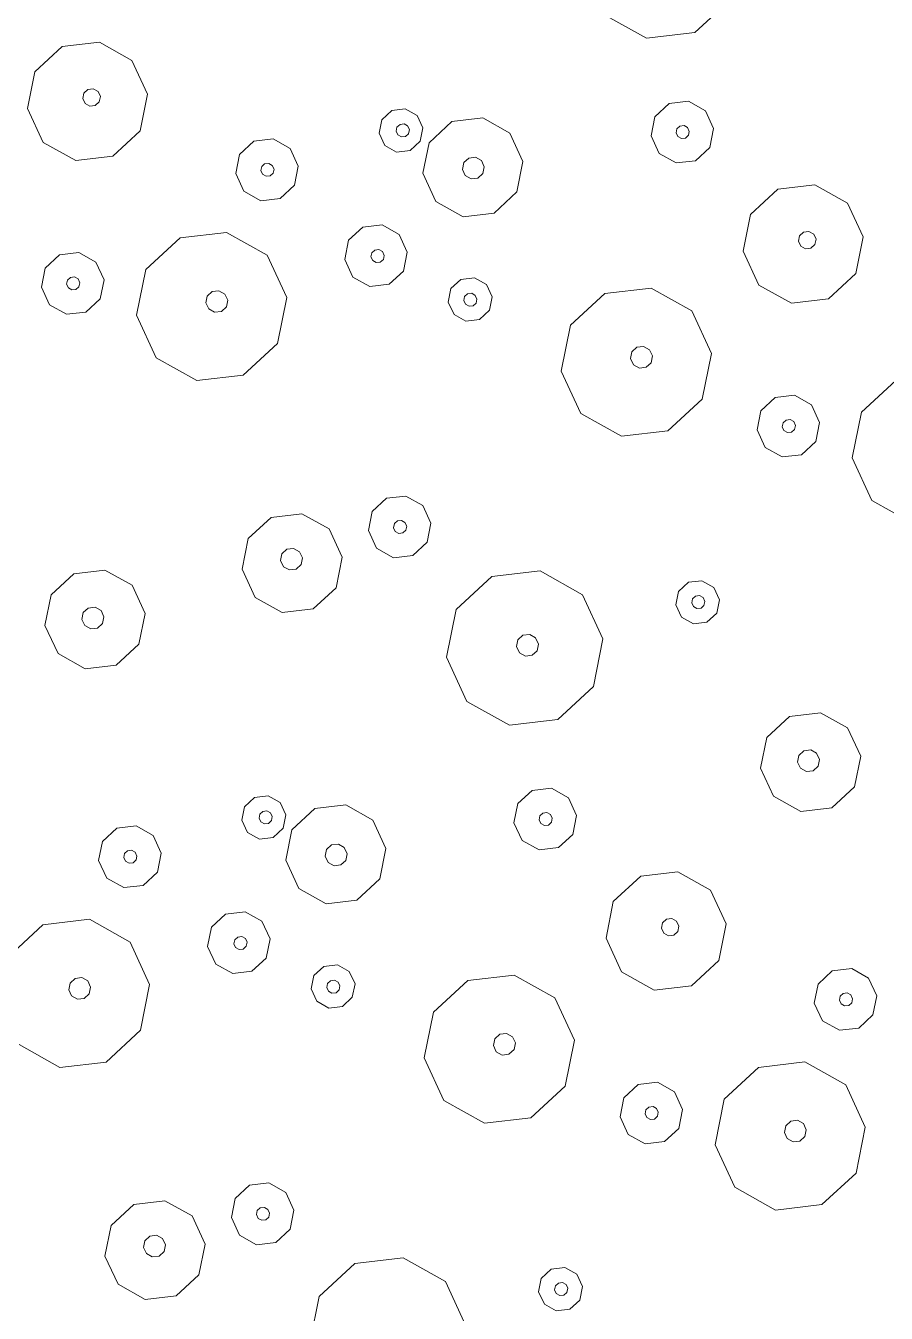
# Model space of a CAD drawing. Header units: metres. Extents: x -2858 to 512, y -1995 to 1252.
# Drawn here: x -478.548 to -476.362, y -196.912 to -193.639 of the extents above; entities that cross this region are included whole.
import ezdxf

# ---------------------------------------------------------------- set-up
doc = ezdxf.new("R2010")
doc.units = ezdxf.units.M
doc.layers.add('Calque commun', color=7, linetype='Continuous')

# ---------------------------------------------------------------- blocks, each defined once
blk = doc.blocks.new('pattern')
at = {"layer": 'Calque commun', "color": 54, "linetype": 'Continuous', "lineweight": 9}
for p, q in [((111.6758, 102.8778), (111.778, 102.9382)), ((111.778, 102.9382), (111.8961, 102.9269)), ((111.8961, 102.9269), (111.985, 102.8484)), ((111.6286, 102.769), (111.6758, 102.8778)), ((111.985, 102.8484), (112.0108, 102.7326)), ((111.6544, 102.6531), (111.6286, 102.769)), ((111.7738, 102.7548), (111.7807, 102.7706)), ((111.7807, 102.7706), (111.7956, 102.7794)), ((111.7956, 102.7794), (111.8129, 102.7778)), ((111.8129, 102.7778), (111.8258, 102.7663)), ((111.8258, 102.7663), (111.8296, 102.7495)), ((111.7776, 102.7379), (111.7738, 102.7548)), ((111.7906, 102.7264), (111.7776, 102.7379)), ((111.8078, 102.7248), (111.7906, 102.7264)), ((111.8227, 102.7336), (111.8078, 102.7248)), ((111.8296, 102.7495), (111.8227, 102.7336)), ((112.0108, 102.7326), (111.9636, 102.6237)), ((111.4073, 102.6768), (111.4499, 102.7019)), ((111.4499, 102.7019), (111.4991, 102.6972)), ((111.4991, 102.6972), (111.5362, 102.6645)), ((111.3876, 102.6314), (111.4073, 102.6768)), ((111.5362, 102.6645), (111.5469, 102.6162)), ((111.3984, 102.5832), (111.3876, 102.6314)), ((111.4498, 102.6263), (111.454, 102.6358)), ((111.4521, 102.6162), (111.4498, 102.6263)), ((111.454, 102.6358), (111.4629, 102.6411)), ((111.4629, 102.6411), (111.4732, 102.6401)), ((111.4732, 102.6401), (111.481, 102.6332)), ((111.481, 102.6332), (111.4833, 102.6231)), ((111.7433, 102.5746), (111.6544, 102.6531)), ((112.457, 102.6129), (112.4868, 102.6305)), ((112.4868, 102.6305), (112.5213, 102.6272)), ((112.5213, 102.6272), (112.5472, 102.6043)), ((111.4599, 102.6093), (111.4521, 102.6162)), ((111.4702, 102.6083), (111.4599, 102.6093)), ((111.4792, 102.6136), (111.4702, 102.6083)), ((111.4833, 102.6231), (111.4792, 102.6136)), ((111.5469, 102.6162), (111.5273, 102.5709)), ((111.9636, 102.6237), (111.8614, 102.5634)), ((112.4432, 102.5811), (112.457, 102.6129)), ((112.5472, 102.6043), (112.5547, 102.5705)), ((111.4355, 102.5504), (111.3984, 102.5832)), ((111.5273, 102.5709), (111.4847, 102.5457)), ((111.8614, 102.5634), (111.7433, 102.5746)), ((112.4508, 102.5473), (112.4432, 102.5811)), ((112.481, 102.5783), (112.4851, 102.5878)), ((112.4833, 102.5681), (112.481, 102.5783)), ((112.4911, 102.5613), (112.4833, 102.5681)), ((112.4851, 102.5878), (112.4941, 102.5931)), ((112.5014, 102.5603), (112.4911, 102.5613)), ((112.4941, 102.5931), (112.5044, 102.5921)), ((112.5103, 102.5656), (112.5014, 102.5603)), ((112.5044, 102.5921), (112.5122, 102.5852)), ((112.5145, 102.5751), (112.5103, 102.5656)), ((112.5122, 102.5852), (112.5145, 102.5751)), ((112.5547, 102.5705), (112.541, 102.5387)), ((111.4847, 102.5457), (111.4355, 102.5504)), ((112.4767, 102.5244), (112.4508, 102.5473)), ((112.541, 102.5387), (112.5112, 102.5212)), ((111.932, 102.4565), (111.9516, 102.5018)), ((111.9516, 102.5018), (111.9942, 102.527)), ((111.9942, 102.527), (112.0434, 102.5223)), ((112.0434, 102.5223), (112.0805, 102.4895)), ((112.5112, 102.5212), (112.4767, 102.5244)), ((111.9983, 102.4609), (112.0072, 102.4661)), ((112.0072, 102.4661), (112.0176, 102.4651)), ((112.0176, 102.4651), (112.0253, 102.4583)), ((112.0805, 102.4895), (112.0912, 102.4413)), ((111.9427, 102.4082), (111.932, 102.4565)), ((111.9941, 102.4513), (111.9983, 102.4609)), ((111.9964, 102.4412), (111.9941, 102.4513)), ((112.0042, 102.4343), (111.9964, 102.4412)), ((112.0145, 102.4333), (112.0042, 102.4343)), ((112.0235, 102.4386), (112.0145, 102.4333)), ((112.0276, 102.4481), (112.0235, 102.4386)), ((112.0253, 102.4583), (112.0276, 102.4481)), ((112.0912, 102.4413), (112.0716, 102.3959)), ((112.6795, 102.3451), (112.7287, 102.4585)), ((111.9798, 102.3755), (111.9427, 102.4082)), ((112.029, 102.3708), (111.9798, 102.3755)), ((112.0716, 102.3959), (112.029, 102.3708)), ((112.7064, 102.2245), (112.6795, 102.3451)), ((111.5267, 102.2698), (111.6084, 102.3181)), ((111.6084, 102.3181), (111.7029, 102.3091)), ((111.7029, 102.3091), (111.7741, 102.2463)), ((110.9811, 102.2402), (111.0492, 102.2804)), ((111.0492, 102.2804), (111.1279, 102.2729)), ((111.1279, 102.2729), (111.1872, 102.2206)), ((111.4889, 102.1827), (111.5267, 102.2698)), ((110.9496, 102.1676), (110.9811, 102.2402)), ((111.7741, 102.2463), (111.7947, 102.1536)), ((112.0042, 102.1799), (112.1064, 102.2402)), ((112.1064, 102.2402), (112.2245, 102.229)), ((111.1872, 102.2206), (111.2044, 102.1433)), ((112.2245, 102.229), (112.3135, 102.1504)), ((112.7991, 102.1427), (112.7064, 102.2245)), ((111.0569, 102.1677), (111.0718, 102.1765)), ((111.0718, 102.1765), (111.089, 102.1748)), ((111.089, 102.1748), (111.102, 102.1634)), ((111.5096, 102.0901), (111.4889, 102.1827)), ((111.6051, 102.1714), (111.6107, 102.1841)), ((111.6082, 102.1579), (111.6051, 102.1714)), ((111.6107, 102.1841), (111.6226, 102.1911)), ((111.6226, 102.1911), (111.6364, 102.1898)), ((111.6364, 102.1898), (111.6467, 102.1806)), ((111.6467, 102.1806), (111.6497, 102.1671)), ((111.957, 102.071), (112.0042, 102.1799)), ((113.0286, 102.1938), (112.9221, 102.131)), ((110.9668, 102.0904), (110.9496, 102.1676)), ((111.05, 102.1518), (111.0569, 102.1677)), ((111.0538, 102.1349), (111.05, 102.1518)), ((111.1058, 102.1465), (111.0989, 102.1306)), ((111.102, 102.1634), (111.1058, 102.1465)), ((111.2044, 102.1433), (111.173, 102.0708)), ((111.6185, 102.1487), (111.6082, 102.1579)), ((111.6323, 102.1474), (111.6185, 102.1487)), ((111.6442, 102.1544), (111.6323, 102.1474)), ((111.6497, 102.1671), (111.6442, 102.1544)), ((111.7947, 102.1536), (111.757, 102.0665)), ((112.3135, 102.1504), (112.3393, 102.0346)), ((112.9221, 102.131), (112.7991, 102.1427)), ((111.0667, 102.1234), (111.0538, 102.1349)), ((111.084, 102.1218), (111.0667, 102.1234)), ((111.0989, 102.1306), (111.084, 102.1218)), ((111.0261, 102.0381), (110.9668, 102.0904)), ((111.173, 102.0708), (111.1048, 102.0305)), ((111.5807, 102.0272), (111.5096, 102.0901)), ((111.9828, 101.9552), (111.957, 102.071)), ((112.1023, 102.0568), (112.1092, 102.0727)), ((112.1092, 102.0727), (112.1241, 102.0815)), ((112.1241, 102.0815), (112.1413, 102.0798)), ((112.1413, 102.0798), (112.1543, 102.0684)), ((111.1048, 102.0305), (111.0261, 102.0381)), ((111.757, 102.0665), (111.6752, 102.0182)), ((112.1061, 102.0399), (112.1023, 102.0568)), ((112.119, 102.0285), (112.1061, 102.0399)), ((112.1581, 102.0515), (112.1512, 102.0356)), ((112.1543, 102.0684), (112.1581, 102.0515)), ((111.6752, 102.0182), (111.5807, 102.0272)), ((112.1363, 102.0268), (112.119, 102.0285)), ((112.1512, 102.0356), (112.1363, 102.0268)), ((112.3393, 102.0346), (112.2921, 101.9257)), ((110.4519, 101.9432), (110.4777, 101.8274)), ((112.0718, 101.8767), (111.9828, 101.9552)), ((112.8011, 101.937), (112.8437, 101.9621)), ((112.8437, 101.9621), (112.8929, 101.9574)), ((112.8929, 101.9574), (112.93, 101.9247)), ((112.2921, 101.9257), (112.1899, 101.8654)), ((112.7814, 101.8916), (112.8011, 101.937)), ((112.93, 101.9247), (112.9407, 101.8764)), ((112.1899, 101.8654), (112.0718, 101.8767)), ((112.7922, 101.8434), (112.7814, 101.8916)), ((112.8436, 101.8865), (112.8478, 101.896)), ((112.8459, 101.8764), (112.8436, 101.8865)), ((112.8537, 101.8695), (112.8459, 101.8764)), ((112.8478, 101.896), (112.8567, 101.9013)), ((112.8567, 101.9013), (112.867, 101.9003)), ((112.8729, 101.8738), (112.864, 101.8685)), ((112.867, 101.9003), (112.8748, 101.8934)), ((112.8771, 101.8833), (112.8729, 101.8738)), ((112.8748, 101.8934), (112.8771, 101.8833)), ((112.9407, 101.8764), (112.921, 101.8311)), ((112.8292, 101.8106), (112.7922, 101.8434)), ((112.864, 101.8685), (112.8537, 101.8695)), ((113.0162, 101.8266), (113.0843, 101.8668)), ((113.0843, 101.8668), (113.163, 101.8593)), ((113.163, 101.8593), (113.2223, 101.807)), ((110.4777, 101.8274), (110.4305, 101.7185)), ((111.5746, 101.8025), (111.6171, 101.8277)), ((111.6171, 101.8277), (111.6664, 101.823)), ((111.6664, 101.823), (111.7034, 101.7903)), ((112.8785, 101.8059), (112.8292, 101.8106)), ((112.921, 101.8311), (112.8785, 101.8059)), ((112.9847, 101.754), (113.0162, 101.8266)), ((111.5549, 101.7572), (111.5746, 101.8025)), ((111.7034, 101.7903), (111.7142, 101.742)), ((113.2223, 101.807), (113.2395, 101.7298)), ((111.5657, 101.7089), (111.5549, 101.7572)), ((111.6171, 101.752), (111.6212, 101.7616)), ((111.6194, 101.7419), (111.6171, 101.752)), ((111.6212, 101.7616), (111.6302, 101.7668)), ((111.6302, 101.7668), (111.6405, 101.7659)), ((111.6405, 101.7659), (111.6483, 101.759)), ((111.6505, 101.7489), (111.6464, 101.7393)), ((111.6483, 101.759), (111.6505, 101.7489)), ((113.0019, 101.6768), (112.9847, 101.754)), ((113.0777, 101.7367), (113.0846, 101.7525)), ((113.0846, 101.7525), (113.0995, 101.7613)), ((113.0995, 101.7613), (113.1167, 101.7597)), ((113.1167, 101.7597), (113.1297, 101.7482)), ((113.1297, 101.7482), (113.1334, 101.7314)), ((110.4305, 101.7185), (110.3283, 101.6582)), ((110.9238, 101.7077), (110.9536, 101.7253)), ((110.9536, 101.7253), (110.9881, 101.722)), ((110.9881, 101.722), (111.014, 101.6991)), ((111.6271, 101.735), (111.6194, 101.7419)), ((111.6375, 101.7341), (111.6271, 101.735)), ((111.6464, 101.7393), (111.6375, 101.7341)), ((111.7142, 101.742), (111.6945, 101.6966)), ((113.0814, 101.7198), (113.0777, 101.7367)), ((113.0944, 101.7083), (113.0814, 101.7198)), ((113.1265, 101.7155), (113.1116, 101.7067)), ((113.1334, 101.7314), (113.1265, 101.7155)), ((113.2395, 101.7298), (113.2081, 101.6572)), ((110.9101, 101.6759), (110.9238, 101.7077)), ((110.9478, 101.6731), (110.952, 101.6826)), ((110.952, 101.6826), (110.9609, 101.6879)), ((110.9609, 101.6879), (110.9712, 101.6869)), ((110.9712, 101.6869), (110.979, 101.68)), ((110.979, 101.68), (110.9813, 101.6699)), ((111.014, 101.6991), (111.0216, 101.6653)), ((111.6027, 101.6762), (111.5657, 101.7089)), ((111.6945, 101.6966), (111.6519, 101.6715)), ((112.2689, 101.669), (112.2987, 101.6865)), ((112.2987, 101.6865), (112.3331, 101.6833)), ((112.3331, 101.6833), (112.3591, 101.6604)), ((113.1116, 101.7067), (113.0944, 101.7083)), ((110.3283, 101.6582), (110.2101, 101.6694)), ((110.9176, 101.6422), (110.9101, 101.6759)), ((110.9501, 101.6629), (110.9478, 101.6731)), ((110.9579, 101.6561), (110.9501, 101.6629)), ((110.9682, 101.6551), (110.9579, 101.6561)), ((110.9771, 101.6604), (110.9682, 101.6551)), ((110.9813, 101.6699), (110.9771, 101.6604)), ((111.0216, 101.6653), (111.0078, 101.6336)), ((111.6519, 101.6715), (111.6027, 101.6762)), ((112.2551, 101.6372), (112.2689, 101.669)), ((112.2987, 101.644), (112.3076, 101.6493)), ((112.3076, 101.6493), (112.318, 101.6483)), ((112.318, 101.6483), (112.3258, 101.6414)), ((112.3591, 101.6604), (112.3666, 101.6266)), ((113.0612, 101.6245), (113.0019, 101.6768)), ((113.2081, 101.6572), (113.1399, 101.617)), ((110.4184, 101.5966), (110.461, 101.6218)), ((110.461, 101.6218), (110.5102, 101.6171)), ((110.5102, 101.6171), (110.5473, 101.5843)), ((110.9435, 101.6192), (110.9176, 101.6422)), ((110.978, 101.616), (110.9435, 101.6192)), ((111.0078, 101.6336), (110.978, 101.616)), ((111.1955, 101.5533), (111.302, 101.6162)), ((111.302, 101.6162), (111.425, 101.6045)), ((112.2626, 101.6034), (112.2551, 101.6372)), ((112.2946, 101.6345), (112.2987, 101.644)), ((112.2968, 101.6243), (112.2946, 101.6345)), ((112.3046, 101.6174), (112.2968, 101.6243)), ((112.3149, 101.6165), (112.3046, 101.6174)), ((112.3239, 101.6217), (112.3149, 101.6165)), ((112.328, 101.6313), (112.3239, 101.6217)), ((112.3258, 101.6414), (112.328, 101.6313)), ((112.3666, 101.6266), (112.3528, 101.5948)), ((113.1399, 101.617), (113.0612, 101.6245)), ((110.3988, 101.5513), (110.4184, 101.5966)), ((110.5473, 101.5843), (110.5581, 101.5361)), ((111.425, 101.6045), (111.5177, 101.5227)), ((112.2886, 101.5805), (112.2626, 101.6034)), ((112.323, 101.5772), (112.2886, 101.5805)), ((112.3528, 101.5948), (112.323, 101.5772)), ((110.4095, 101.503), (110.3988, 101.5513)), ((110.461, 101.5461), (110.4651, 101.5557)), ((110.4632, 101.536), (110.461, 101.5461)), ((110.4651, 101.5557), (110.4741, 101.5609)), ((110.4741, 101.5609), (110.4844, 101.56)), ((110.4844, 101.56), (110.4922, 101.5531)), ((110.4922, 101.5531), (110.4944, 101.543)), ((111.1464, 101.4399), (111.1955, 101.5533)), ((110.471, 101.5291), (110.4632, 101.536)), ((110.4814, 101.5281), (110.471, 101.5291)), ((110.4903, 101.5334), (110.4814, 101.5281)), ((110.4944, 101.543), (110.4903, 101.5334)), ((110.5581, 101.5361), (110.5384, 101.4907)), ((111.5177, 101.5227), (111.5446, 101.402)), ((111.9602, 101.4979), (112.0283, 101.5381)), ((112.0283, 101.5381), (112.107, 101.5306)), ((112.107, 101.5306), (112.1663, 101.4783)), ((110.4466, 101.4703), (110.4095, 101.503)), ((110.5384, 101.4907), (110.4958, 101.4656)), ((111.9287, 101.4253), (111.9602, 101.4979)), ((110.4958, 101.4656), (110.4466, 101.4703)), ((111.3145, 101.4401), (111.3294, 101.4489)), ((111.3294, 101.4489), (111.3466, 101.4472)), ((112.1663, 101.4783), (112.1835, 101.4011)), ((112.3279, 101.4323), (112.3705, 101.4574)), ((112.3705, 101.4574), (112.4197, 101.4527)), ((112.4197, 101.4527), (112.4567, 101.42)), ((111.1732, 101.3193), (111.1464, 101.4399)), ((111.3076, 101.4242), (111.3145, 101.4401)), ((111.3113, 101.4073), (111.3076, 101.4242)), ((111.3466, 101.4472), (111.3596, 101.4358)), ((111.3633, 101.4189), (111.3564, 101.403)), ((111.3596, 101.4358), (111.3633, 101.4189)), ((111.9459, 101.3481), (111.9287, 101.4253)), ((112.0289, 101.4176), (112.0358, 101.4335)), ((112.0327, 101.4008), (112.0289, 101.4176)), ((112.0358, 101.4335), (112.0507, 101.4423)), ((112.0507, 101.4423), (112.0679, 101.4407)), ((112.0679, 101.4407), (112.0809, 101.4292)), ((112.0809, 101.4292), (112.0847, 101.4123)), ((112.3082, 101.3869), (112.3279, 101.4323)), ((112.4567, 101.42), (112.4675, 101.3717)), ((109.9935, 101.3646), (110.0753, 101.4129)), ((110.0753, 101.4129), (110.1698, 101.4039)), ((110.1698, 101.4039), (110.2409, 101.3411)), ((111.3243, 101.3959), (111.3113, 101.4073)), ((111.3415, 101.3942), (111.3243, 101.3959)), ((111.3564, 101.403), (111.3415, 101.3942)), ((111.5446, 101.402), (111.4954, 101.2886)), ((112.0457, 101.3893), (112.0327, 101.4008)), ((112.0629, 101.3877), (112.0457, 101.3893)), ((112.0778, 101.3965), (112.0629, 101.3877)), ((112.0847, 101.4123), (112.0778, 101.3965)), ((112.1835, 101.4011), (112.1521, 101.3285)), ((112.319, 101.3387), (112.3082, 101.3869)), ((112.3691, 101.3847), (112.3732, 101.3942)), ((112.3714, 101.3746), (112.3691, 101.3847)), ((112.3732, 101.3942), (112.3822, 101.3995)), ((112.3822, 101.3995), (112.3925, 101.3985)), ((112.3925, 101.3985), (112.4003, 101.3917)), ((112.4003, 101.3917), (112.4026, 101.3815)), ((109.9557, 101.2775), (109.9935, 101.3646)), ((112.3792, 101.3677), (112.3714, 101.3746)), ((112.3895, 101.3667), (112.3792, 101.3677)), ((112.3984, 101.372), (112.3895, 101.3667)), ((112.4026, 101.3815), (112.3984, 101.372)), ((112.4675, 101.3717), (112.4478, 101.3264)), ((110.2409, 101.3411), (110.2616, 101.2484)), ((110.4711, 101.2747), (110.5732, 101.335)), ((110.5732, 101.335), (110.6914, 101.3238)), ((110.6914, 101.3238), (110.7803, 101.2452)), ((111.2659, 101.2375), (111.1732, 101.3193)), ((112.0052, 101.2958), (111.9459, 101.3481)), ((112.1521, 101.3285), (112.0839, 101.2883)), ((112.356, 101.3059), (112.319, 101.3387)), ((112.4478, 101.3264), (112.4053, 101.3012)), ((112.6183, 101.2815), (112.7205, 101.3418)), ((112.7205, 101.3418), (112.8386, 101.3306)), ((112.8386, 101.3306), (112.9275, 101.252)), ((110.0775, 101.2789), (110.0894, 101.2859)), ((110.0894, 101.2859), (110.1032, 101.2846)), ((110.1032, 101.2846), (110.1136, 101.2754)), ((111.4954, 101.2886), (111.3889, 101.2258)), ((112.0839, 101.2883), (112.0052, 101.2958)), ((112.4053, 101.3012), (112.356, 101.3059)), ((109.9764, 101.1849), (109.9557, 101.2775)), ((110.072, 101.2662), (110.0775, 101.2789)), ((110.075, 101.2527), (110.072, 101.2662)), ((110.0854, 101.2435), (110.075, 101.2527)), ((110.1166, 101.2619), (110.1111, 101.2492)), ((110.1136, 101.2754), (110.1166, 101.2619)), ((110.4238, 101.1658), (110.4711, 101.2747)), ((112.0665, 101.2514), (112.0963, 101.269)), ((112.0963, 101.269), (112.1307, 101.2657)), ((112.1307, 101.2657), (112.1567, 101.2428)), ((112.5711, 101.1726), (112.6183, 101.2815)), ((112.9275, 101.252), (112.9533, 101.1362)), ((110.0991, 101.2422), (110.0854, 101.2435)), ((110.1111, 101.2492), (110.0991, 101.2422)), ((110.2616, 101.2484), (110.2238, 101.1613)), ((110.7803, 101.2452), (110.8061, 101.1294)), ((111.3889, 101.2258), (111.2659, 101.2375)), ((112.0527, 101.2197), (112.0665, 101.2514)), ((112.0602, 101.1859), (112.0527, 101.2197)), ((112.0884, 101.2193), (112.0925, 101.2288)), ((112.0906, 101.2092), (112.0884, 101.2193)), ((112.0925, 101.2288), (112.1014, 101.2341)), ((112.1014, 101.2341), (112.1118, 101.2331)), ((112.1118, 101.2331), (112.1196, 101.2263)), ((112.1196, 101.2263), (112.1218, 101.2161)), ((112.1567, 101.2428), (112.1642, 101.2091)), ((112.0984, 101.2023), (112.0906, 101.2092)), ((112.1087, 101.2013), (112.0984, 101.2023)), ((112.1177, 101.2066), (112.1087, 101.2013)), ((112.1218, 101.2161), (112.1177, 101.2066)), ((112.1642, 101.2091), (112.1504, 101.1773)), ((110.0475, 101.1221), (109.9764, 101.1849)), ((110.2238, 101.1613), (110.1421, 101.1131)), ((110.4496, 101.05), (110.4238, 101.1658)), ((110.5691, 101.1516), (110.576, 101.1675)), ((110.576, 101.1675), (110.5909, 101.1763)), ((110.5909, 101.1763), (110.6081, 101.1747)), ((110.6081, 101.1747), (110.6211, 101.1632)), ((110.6211, 101.1632), (110.6249, 101.1463)), ((112.0862, 101.163), (112.0602, 101.1859)), ((112.1206, 101.1597), (112.0862, 101.163)), ((112.1504, 101.1773), (112.1206, 101.1597)), ((112.5969, 101.0568), (112.5711, 101.1726)), ((112.7163, 101.1584), (112.7232, 101.1743)), ((112.7201, 101.1415), (112.7163, 101.1584)), ((112.7232, 101.1743), (112.7381, 101.1831)), ((112.7381, 101.1831), (112.7554, 101.1814)), ((112.7554, 101.1814), (112.7683, 101.17)), ((112.7683, 101.17), (112.7721, 101.1531)), ((110.1421, 101.1131), (110.0475, 101.1221)), ((110.5729, 101.1347), (110.5691, 101.1516)), ((110.5859, 101.1233), (110.5729, 101.1347)), ((110.6031, 101.1216), (110.5859, 101.1233)), ((110.618, 101.1304), (110.6031, 101.1216)), ((110.6249, 101.1463), (110.618, 101.1304)), ((110.8061, 101.1294), (110.7589, 101.0205)), ((112.7331, 101.1301), (112.7201, 101.1415)), ((112.7503, 101.1284), (112.7331, 101.1301)), ((112.7652, 101.1372), (112.7503, 101.1284)), ((112.7721, 101.1531), (112.7652, 101.1372)), ((112.3498, 101.0804), (112.3924, 101.1056)), ((112.3924, 101.1056), (112.4416, 101.1009)), ((112.4416, 101.1009), (112.4787, 101.0682)), ((111.2679, 101.0318), (111.3105, 101.0569)), ((111.3105, 101.0569), (111.3597, 101.0522)), ((112.3301, 101.0351), (112.3498, 101.0804)), ((112.4787, 101.0682), (112.4894, 101.0199)), ((112.6858, 100.9782), (112.5969, 101.0568)), ((110.5386, 100.9715), (110.4496, 101.05)), ((111.2483, 100.9864), (111.2679, 101.0318)), ((111.3597, 101.0522), (111.3968, 101.0195)), ((112.3409, 100.9868), (112.3301, 101.0351)), ((112.3923, 101.0299), (112.3965, 101.0395)), ((112.3946, 101.0198), (112.3923, 101.0299)), ((112.3965, 101.0395), (112.4054, 101.0447)), ((112.4054, 101.0447), (112.4157, 101.0438)), ((112.4157, 101.0438), (112.4235, 101.0369)), ((112.4258, 101.0268), (112.4217, 101.0172)), ((112.4235, 101.0369), (112.4258, 101.0268)), ((110.7589, 101.0205), (110.6567, 100.9602)), ((111.3105, 100.9813), (111.3146, 100.9908)), ((111.3146, 100.9908), (111.3235, 100.9961)), ((111.3235, 100.9961), (111.3339, 100.9951)), ((111.3339, 100.9951), (111.3416, 100.9882)), ((111.3968, 101.0195), (111.4075, 100.9712)), ((112.4024, 101.0129), (112.3946, 101.0198)), ((112.4127, 101.012), (112.4024, 101.0129)), ((112.4217, 101.0172), (112.4127, 101.012)), ((112.4894, 101.0199), (112.4697, 100.9745)), ((110.6567, 100.9602), (110.5386, 100.9715)), ((111.259, 100.9382), (111.2483, 100.9864)), ((111.3127, 100.9712), (111.3105, 100.9813)), ((111.3205, 100.9643), (111.3127, 100.9712)), ((111.3308, 100.9633), (111.3205, 100.9643)), ((111.3398, 100.9686), (111.3308, 100.9633)), ((111.3439, 100.9781), (111.3398, 100.9686)), ((111.3416, 100.9882), (111.3439, 100.9781)), ((111.4075, 100.9712), (111.3879, 100.9259)), ((111.483, 100.9214), (111.5511, 100.9616)), ((111.5511, 100.9616), (111.6299, 100.9541)), ((112.378, 100.9541), (112.3409, 100.9868)), ((112.4697, 100.9745), (112.4272, 100.9494)), ((112.8039, 100.967), (112.6858, 100.9782)), ((111.2961, 100.9054), (111.259, 100.9382)), ((111.3879, 100.9259), (111.3453, 100.9007)), ((111.6299, 100.9541), (111.6892, 100.9018)), ((112.4272, 100.9494), (112.378, 100.9541)), ((110.0217, 100.852), (110.0414, 100.8973)), ((110.0414, 100.8973), (110.084, 100.9225)), ((110.084, 100.9225), (110.1332, 100.9178)), ((110.1332, 100.9178), (110.1703, 100.8851)), ((111.3453, 100.9007), (111.2961, 100.9054)), ((111.4515, 100.8488), (111.483, 100.9214)), ((111.6892, 100.9018), (111.7064, 100.8246)), ((110.0881, 100.8564), (110.097, 100.8616)), ((110.097, 100.8616), (110.1073, 100.8607)), ((110.1073, 100.8607), (110.1151, 100.8538)), ((110.1703, 100.8851), (110.181, 100.8368)), ((110.0325, 100.8037), (110.0217, 100.852)), ((110.0839, 100.8468), (110.0881, 100.8564)), ((110.0862, 100.8367), (110.0839, 100.8468)), ((110.094, 100.8298), (110.0862, 100.8367)), ((110.1043, 100.8289), (110.094, 100.8298)), ((110.1132, 100.8341), (110.1043, 100.8289)), ((110.1174, 100.8437), (110.1132, 100.8341)), ((110.1151, 100.8538), (110.1174, 100.8437)), ((110.181, 100.8368), (110.1613, 100.7914)), ((111.4687, 100.7716), (111.4515, 100.8488)), ((111.5445, 100.8315), (111.5514, 100.8474)), ((111.5483, 100.8146), (111.5445, 100.8315)), ((111.5514, 100.8474), (111.5663, 100.8561)), ((111.5663, 100.8561), (111.5835, 100.8545)), ((111.5835, 100.8545), (111.5965, 100.8431)), ((111.5965, 100.8431), (111.6003, 100.8262)), ((110.0695, 100.771), (110.0325, 100.8037)), ((111.5612, 100.8031), (111.5483, 100.8146)), ((111.5785, 100.8015), (111.5612, 100.8031)), ((111.5934, 100.8103), (111.5785, 100.8015)), ((111.6003, 100.8262), (111.5934, 100.8103)), ((111.7064, 100.8246), (111.6749, 100.752)), ((110.1188, 100.7663), (110.0695, 100.771)), ((110.1613, 100.7914), (110.1188, 100.7663)), ((110.7219, 100.732), (110.7357, 100.7638)), ((110.7357, 100.7638), (110.7655, 100.7814)), ((110.7655, 100.7814), (110.8, 100.7781)), ((110.8, 100.7781), (110.8259, 100.7552)), ((111.528, 100.7193), (111.4687, 100.7716)), ((110.7295, 100.6982), (110.7219, 100.732)), ((110.7614, 100.7293), (110.7655, 100.7388)), ((110.7636, 100.7191), (110.7614, 100.7293)), ((110.7655, 100.7388), (110.7745, 100.7441)), ((110.7745, 100.7441), (110.7848, 100.7431)), ((110.7848, 100.7431), (110.7926, 100.7362)), ((110.7926, 100.7362), (110.7948, 100.7261)), ((110.8259, 100.7552), (110.8334, 100.7214)), ((111.6749, 100.752), (111.6068, 100.7118)), ((109.7688, 100.711), (109.8919, 100.6993)), ((109.8919, 100.6993), (109.9845, 100.6175)), ((110.7554, 100.6753), (110.7295, 100.6982)), ((110.7714, 100.7122), (110.7636, 100.7191)), ((110.7818, 100.7113), (110.7714, 100.7122)), ((110.7907, 100.7165), (110.7818, 100.7113)), ((110.7948, 100.7261), (110.7907, 100.7165)), ((110.8334, 100.7214), (110.8197, 100.6896)), ((111.6068, 100.7118), (111.528, 100.7193)), ((110.7899, 100.672), (110.7554, 100.6753)), ((110.8197, 100.6896), (110.7899, 100.672)), ((111.9236, 100.6438), (111.9917, 100.6841)), ((111.9917, 100.6841), (112.0704, 100.6766)), ((112.0704, 100.6766), (112.1297, 100.6242)), ((110.427, 100.5927), (110.4951, 100.6329)), ((110.4951, 100.6329), (110.5739, 100.6254)), ((111.8921, 100.5713), (111.9236, 100.6438)), ((109.9845, 100.6175), (110.0114, 100.4968)), ((110.5739, 100.6254), (110.6332, 100.5731)), ((112.1297, 100.6242), (112.1469, 100.547)), ((110.3955, 100.5201), (110.427, 100.5927)), ((110.6332, 100.5731), (110.6504, 100.4959)), ((111.9093, 100.4941), (111.8921, 100.5713)), ((111.9925, 100.5554), (111.9994, 100.5713)), ((111.9994, 100.5713), (112.0143, 100.5801)), ((112.0143, 100.5801), (112.0315, 100.5785)), ((112.0315, 100.5785), (112.0445, 100.567)), ((112.0445, 100.567), (112.0483, 100.5501)), ((110.5026, 100.5283), (110.5175, 100.5371)), ((110.5175, 100.5371), (110.5348, 100.5355)), ((110.5348, 100.5355), (110.5477, 100.524)), ((110.7947, 100.5271), (110.8373, 100.5522)), ((110.8373, 100.5522), (110.8865, 100.5475)), ((110.8865, 100.5475), (110.9236, 100.5148)), ((111.9963, 100.5385), (111.9925, 100.5554)), ((112.0092, 100.5271), (111.9963, 100.5385)), ((112.0414, 100.5342), (112.0265, 100.5254)), ((112.0483, 100.5501), (112.0414, 100.5342)), ((112.1469, 100.547), (112.1155, 100.4744)), ((110.4127, 100.4429), (110.3955, 100.5201)), ((110.4958, 100.5125), (110.5026, 100.5283)), ((110.4995, 100.4956), (110.4958, 100.5125)), ((110.5515, 100.5071), (110.5446, 100.4913)), ((110.5477, 100.524), (110.5515, 100.5071)), ((110.775, 100.4817), (110.7947, 100.5271)), ((110.9236, 100.5148), (110.9343, 100.4665)), ((112.0265, 100.5254), (112.0092, 100.5271)), ((110.5125, 100.4841), (110.4995, 100.4956)), ((110.5297, 100.4825), (110.5125, 100.4841)), ((110.5446, 100.4913), (110.5297, 100.4825)), ((110.6504, 100.4959), (110.6189, 100.4233)), ((110.7858, 100.4335), (110.775, 100.4817)), ((110.8359, 100.4795), (110.8401, 100.489)), ((110.8382, 100.4694), (110.8359, 100.4795)), ((110.846, 100.4625), (110.8382, 100.4694)), ((110.8401, 100.489), (110.849, 100.4943)), ((110.849, 100.4943), (110.8594, 100.4933)), ((110.8653, 100.4668), (110.8563, 100.4615)), ((110.8594, 100.4933), (110.8671, 100.4865)), ((110.8694, 100.4763), (110.8653, 100.4668)), ((110.8671, 100.4865), (110.8694, 100.4763)), ((110.9343, 100.4665), (110.9146, 100.4212)), ((111.9686, 100.4417), (111.9093, 100.4941)), ((112.1155, 100.4744), (112.0473, 100.4342)), ((110.472, 100.3906), (110.4127, 100.4429)), ((110.8563, 100.4615), (110.846, 100.4625)), ((111.0851, 100.3763), (111.1873, 100.4366)), ((111.1873, 100.4366), (111.3054, 100.4254)), ((112.0473, 100.4342), (111.9686, 100.4417)), ((110.6189, 100.4233), (110.5508, 100.3831)), ((110.8229, 100.4007), (110.7858, 100.4335)), ((110.9146, 100.4212), (110.8721, 100.396)), ((111.3054, 100.4254), (111.3944, 100.3468)), ((110.5508, 100.3831), (110.472, 100.3906)), ((110.8721, 100.396), (110.8229, 100.4007)), ((111.0379, 100.2674), (111.0851, 100.3763)), ((110.5195, 100.3145), (110.5333, 100.3462)), ((110.5333, 100.3462), (110.5631, 100.3638)), ((110.5631, 100.3638), (110.5976, 100.3605)), ((110.5976, 100.3605), (110.6235, 100.3376)), ((110.6235, 100.3376), (110.631, 100.3039)), ((111.3944, 100.3468), (111.4202, 100.231)), ((110.5271, 100.2807), (110.5195, 100.3145)), ((110.5552, 100.3141), (110.5593, 100.3236)), ((110.5574, 100.304), (110.5552, 100.3141)), ((110.5652, 100.2971), (110.5574, 100.304)), ((110.5593, 100.3236), (110.5683, 100.3289)), ((110.5683, 100.3289), (110.5786, 100.3279)), ((110.5786, 100.3279), (110.5864, 100.3211)), ((110.5886, 100.3109), (110.5845, 100.3014)), ((110.5864, 100.3211), (110.5886, 100.3109)), ((110.631, 100.3039), (110.6173, 100.2721)), ((110.553, 100.2578), (110.5271, 100.2807)), ((110.5756, 100.2961), (110.5652, 100.2971)), ((110.5845, 100.3014), (110.5756, 100.2961)), ((110.6173, 100.2721), (110.5875, 100.2545)), ((111.1901, 100.2691), (111.205, 100.2779)), ((111.205, 100.2779), (111.2222, 100.2762)), ((111.2222, 100.2762), (111.2352, 100.2648)), ((110.5875, 100.2545), (110.553, 100.2578)), ((111.0637, 100.1516), (111.0379, 100.2674)), ((111.1832, 100.2532), (111.1901, 100.2691)), ((111.1869, 100.2363), (111.1832, 100.2532)), ((111.2389, 100.2479), (111.232, 100.232)), ((111.2352, 100.2648), (111.2389, 100.2479)), ((111.1999, 100.2249), (111.1869, 100.2363)), ((111.2171, 100.2232), (111.1999, 100.2249)), ((111.232, 100.232), (111.2171, 100.2232)), ((111.4202, 100.231), (111.3729, 100.1221)), ((110.797, 100.1299), (110.8166, 100.1752)), ((110.8166, 100.1752), (110.8592, 100.2004)), ((110.8592, 100.2004), (110.9084, 100.1957)), ((110.9084, 100.1957), (110.9455, 100.163)), ((110.8633, 100.1343), (110.8722, 100.1395)), ((110.8722, 100.1395), (110.8826, 100.1386)), ((110.9455, 100.163), (110.9562, 100.1147)), ((111.1526, 100.0731), (111.0637, 100.1516)), ((110.8077, 100.0816), (110.797, 100.1299)), ((110.8592, 100.1247), (110.8633, 100.1343)), ((110.8614, 100.1146), (110.8592, 100.1247)), ((110.8692, 100.1077), (110.8614, 100.1146)), ((110.8795, 100.1068), (110.8692, 100.1077)), ((110.8885, 100.112), (110.8795, 100.1068)), ((110.8826, 100.1386), (110.8904, 100.1317)), ((110.8926, 100.1216), (110.8885, 100.112)), ((110.8904, 100.1317), (110.8926, 100.1216)), ((110.9562, 100.1147), (110.9366, 100.0693)), ((111.3729, 100.1221), (111.2708, 100.0618)), ((110.8448, 100.0489), (110.8077, 100.0816)), ((110.894, 100.0442), (110.8448, 100.0489)), ((110.9366, 100.0693), (110.894, 100.0442)), ((111.2708, 100.0618), (111.1526, 100.0731)), ((111.3609, 100.0003), (111.4035, 100.0254)), ((111.4035, 100.0254), (111.4527, 100.0207)), ((111.4527, 100.0207), (111.4898, 99.988)), ((111.3413, 99.9549), (111.3609, 100.0003)), ((111.4898, 99.988), (111.5006, 99.9397)), ((111.352, 99.9066), (111.3413, 99.9549)), ((111.4035, 99.9498), (111.4076, 99.9593)), ((111.4057, 99.9396), (111.4035, 99.9498)), ((111.4076, 99.9593), (111.4165, 99.9646)), ((111.4165, 99.9646), (111.4269, 99.9636)), ((111.4269, 99.9636), (111.4347, 99.9567)), ((111.4369, 99.9466), (111.4328, 99.9371)), ((111.4347, 99.9567), (111.4369, 99.9466)), ((111.4135, 99.9328), (111.4057, 99.9396)), ((111.4239, 99.9318), (111.4135, 99.9328)), ((111.4328, 99.9371), (111.4239, 99.9318)), ((111.5006, 99.9397), (111.4809, 99.8944)), ((111.3891, 99.8739), (111.352, 99.9066)), ((111.4809, 99.8944), (111.4383, 99.8692)), ((111.4383, 99.8692), (111.3891, 99.8739)), ((110.936, 99.7683), (111.0178, 99.8165)), ((111.0178, 99.8165), (111.1123, 99.8075)), ((111.1123, 99.8075), (111.1834, 99.7447)), ((110.8982, 99.6812), (110.936, 99.7683)), ((111.1834, 99.7447), (111.2041, 99.652)), ((110.9189, 99.5885), (110.8982, 99.6812)), ((111.0145, 99.6698), (111.02, 99.6825)), ((111.02, 99.6825), (111.0319, 99.6896)), ((111.0319, 99.6896), (111.0457, 99.6882)), ((111.0457, 99.6882), (111.0561, 99.6791)), ((111.0175, 99.6563), (111.0145, 99.6698)), ((111.0279, 99.6471), (111.0175, 99.6563)), ((111.0536, 99.6529), (111.0416, 99.6458)), ((111.0591, 99.6656), (111.0536, 99.6529)), ((111.0561, 99.6791), (111.0591, 99.6656)), ((111.2041, 99.652), (111.1663, 99.5649)), ((111.0416, 99.6458), (111.0279, 99.6471)), ((110.9901, 99.5257), (110.9189, 99.5885)), ((111.1663, 99.5649), (111.0845, 99.5167)), ((111.0845, 99.5167), (110.9901, 99.5257))]:
    blk.add_line(p, q, dxfattribs=at)
at = {"layer": 'Calque commun', "color": 7, "linetype": 'Continuous', "lineweight": 9}
mesh = blk.add_polyface(dxfattribs=at)
corners = [(70.8497, 113.5412), (53.8349, 19.1692), (74.7282, 106.3237), (76.0435, 113.5984), (74.769, 106.1763), (58.8077, 18.2701), (114.1703, 105.207), (114.1703, 98.5387)]
mesh.append_faces([[corners[k] for k in face] for face in [(3, 4, 6)]], dxfattribs={"vtx0": -1, "vtx1": -1, "color": 7})
mesh.append_faces([[corners[k] for k in face] for face in [(3, 2, 4)]], dxfattribs={"vtx0": -1, "vtx2": -1, "color": 7})
mesh.append_faces([[corners[k] for k in face] for face in [(5, 2, 1)]], dxfattribs={"vtx1": -1, "color": 7})
mesh.append_faces([[corners[k] for k in face] for face in [(0, 1, 2), (3, 0, 2)]], dxfattribs={"vtx1": -1, "vtx2": -1, "color": 7})
mesh.append_faces([[corners[k] for k in face] for face in [(4, 7, 6)]], dxfattribs={"vtx2": -1, "color": 7})

msp = doc.modelspace()

# ---------------------------------------------------------------- block references
at = {"layer": 'Calque commun', "color": 0, "linetype": 'ByBlock', "lineweight": -2, "rotation": 228.1617603435354}
msp.add_blockref('pattern', (-478.5712, -44.6144), dxfattribs=at)

doc.saveas('drawing.dxf')
